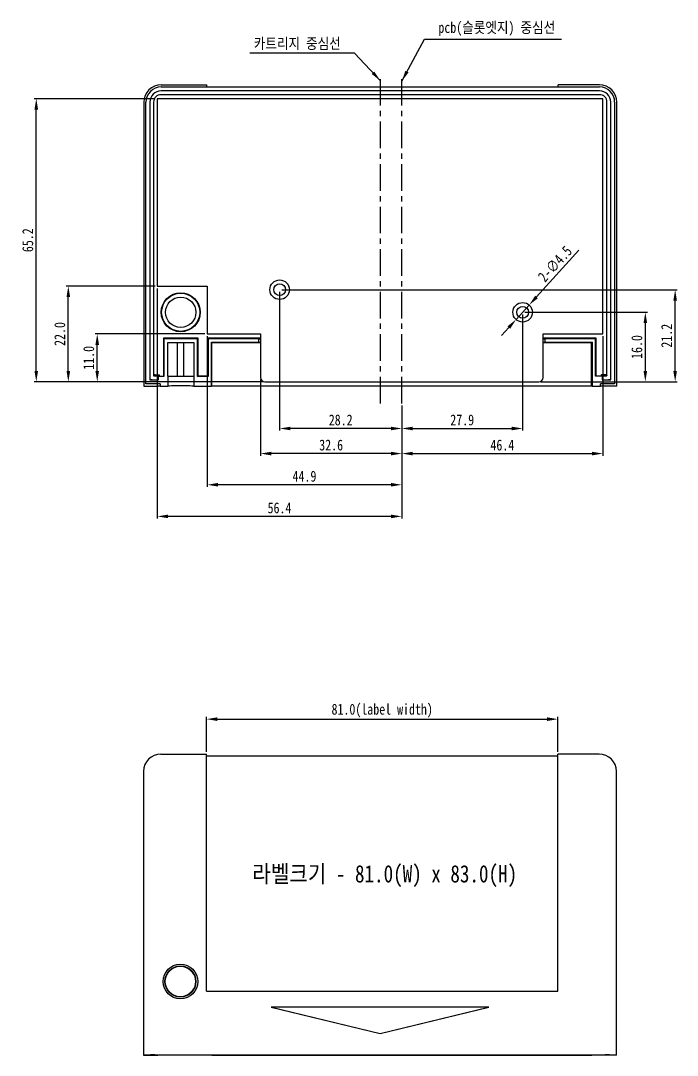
# Model space of a CAD drawing. Header units: millimetres. Extents: x 44 to 354, y -63 to 178.
# Drawn here: x 43.7 to 195, y -62.8 to 175.5 of the extents above; entities that cross this region are included whole.
import ezdxf

# ---------------------------------------------------------------- set-up
doc = ezdxf.new("R2010")
doc.units = ezdxf.units.MM
doc.header["$LTSCALE"] = 16.335
doc.header["$PDMODE"] = 3
doc.header["$PDSIZE"] = 8
doc.linetypes.add('CENTER', pattern=[0.6, 0.375, -0.075, 0.075, -0.075])
doc.layers.get('0').update_dxf_attribs({"linetype": 'CONTINUOUS'})
doc.layers.get('Defpoints').update_dxf_attribs({"linetype": 'CONTINUOUS'})
doc.layers.add('02___PRT_ALL_AXES', color=7, linetype='CONTINUOUS')
doc.styles.get("Standard").update_dxf_attribs({"font": '', "width": 0.85})
doc.styles.get('Standard').set_extended_font_data('GulimChe')
doc.dimstyles.get("Standard").update_dxf_attribs({"dimtxt": 2.5, "dimasz": 2.5, "dimexe": 0.5, "dimexo": 0.5, "dimgap": 0.7, "dimtad": 1, "dimdec": 1, "dimzin": 1, "dimdsep": 46, "dimtxsty": 'Standard', "dimcen": 0.09, "dimadec": 0, "dimazin": 0, "dimtp": 0.01, "dimtm": 0.01, "dimtfac": 1, "dimtdec": 1, "dimtmove": 1, "dimatfit": 0, "dimfxl": 0, "dimtolj": 1, "dimarcsym": 0})

# ---------------------------------------------------------------- blocks, each defined once
blk = doc.blocks.new('*D0')
at = {"color": 0, "lineweight": -2, "transparency": 16777216}
for p, q in [((159.84, 108.34), (188.11, 108.34)), ((187.61, 94.84), (187.61, 105.84)), ((163.54, 92.34), (188.11, 92.34))]:
    blk.add_line(p, q, dxfattribs=at)
at = {"color": 0, "transparency": 16777216}
for points in [[(187.19, 105.84), (188.02, 105.84), (187.61, 108.34)], [(187.19, 94.84), (188.02, 94.84), (187.61, 92.34)]]:
    blk.add_solid(points, dxfattribs=at)
at = {"layer": 'Defpoints', "color": 0, "transparency": 16777216}
for p in [(159.34, 108.34), (187.61, 108.34), (163.04, 92.34)]:
    blk.add_point(p, dxfattribs=at)
at = {"color": 0, "transparency": 16777216, "insert": (185.66, 100.34), "char_height": 2.5, "attachment_point": 5, "rotation": 90}
blk.add_mtext('\\A1;16.0', dxfattribs=at)
blk = doc.blocks.new('*D1')
at = {"color": 0, "lineweight": -2, "transparency": 16777216}
for p, q in [((103.84, 113.54), (194.98, 113.54)), ((194.48, 94.84), (194.48, 111.04)), ((163.54, 92.34), (194.98, 92.34))]:
    blk.add_line(p, q, dxfattribs=at)
at = {"color": 0, "transparency": 16777216}
for points in [[(194.06, 111.04), (194.89, 111.04), (194.48, 113.54)], [(194.06, 94.84), (194.89, 94.84), (194.48, 92.34)]]:
    blk.add_solid(points, dxfattribs=at)
at = {"layer": 'Defpoints', "color": 0, "transparency": 16777216}
for p in [(103.34, 113.54), (194.48, 113.54), (163.04, 92.34)]:
    blk.add_point(p, dxfattribs=at)
at = {"color": 0, "transparency": 16777216, "insert": (192.53, 102.94), "char_height": 2.5, "attachment_point": 5, "rotation": 90}
blk.add_mtext('\\A1;21.2', dxfattribs=at)
blk = doc.blocks.new('*D5')
at = {"color": 0, "lineweight": -2, "transparency": 16777216}
for p, q in [((159.34, 107.84), (159.34, 81.07)), ((131.49, 86.84), (131.49, 81.07)), ((133.99, 81.57), (156.84, 81.57))]:
    blk.add_line(p, q, dxfattribs=at)
at = {"color": 0, "transparency": 16777216}
for points in [[(133.99, 81.98), (133.99, 81.15), (131.49, 81.57)], [(156.84, 81.98), (156.84, 81.15), (159.34, 81.57)]]:
    blk.add_solid(points, dxfattribs=at)
at = {"layer": 'Defpoints', "color": 0, "transparency": 16777216}
for p in [(159.34, 108.34), (131.49, 87.34), (159.34, 81.57)]:
    blk.add_point(p, dxfattribs=at)
at = {"color": 0, "transparency": 16777216, "insert": (145.41, 83.52), "char_height": 2.5, "attachment_point": 5}
blk.add_mtext('\\A1;27.9', dxfattribs=at)
blk = doc.blocks.new('*D6')
at = {"color": 0, "lineweight": -2, "transparency": 16777216}
for p, q in [((103.34, 113.04), (103.34, 81.07)), ((131.49, 86.84), (131.49, 81.07)), ((128.99, 81.57), (105.84, 81.57))]:
    blk.add_line(p, q, dxfattribs=at)
at = {"color": 0, "transparency": 16777216}
for points in [[(105.84, 81.98), (105.84, 81.15), (103.34, 81.57)], [(128.99, 81.98), (128.99, 81.15), (131.49, 81.57)]]:
    blk.add_solid(points, dxfattribs=at)
at = {"layer": 'Defpoints', "color": 0, "transparency": 16777216}
for p in [(103.34, 113.54), (131.49, 87.34), (103.34, 81.57)]:
    blk.add_point(p, dxfattribs=at)
at = {"color": 0, "transparency": 16777216, "insert": (117.41, 83.52), "char_height": 2.5, "attachment_point": 5}
blk.add_mtext('\\A1;28.2', dxfattribs=at)
blk = doc.blocks.new('*D7')
at = {"color": 0, "lineweight": -2, "transparency": 16777216}
for p, q in [((177.84, 102.84), (177.84, 75.29)), ((131.49, 86.84), (131.49, 75.29)), ((133.99, 75.79), (175.34, 75.79))]:
    blk.add_line(p, q, dxfattribs=at)
at = {"color": 0, "transparency": 16777216}
for points in [[(133.99, 76.2), (133.99, 75.37), (131.49, 75.79)], [(175.34, 76.2), (175.34, 75.37), (177.84, 75.79)]]:
    blk.add_solid(points, dxfattribs=at)
at = {"layer": 'Defpoints', "color": 0, "transparency": 16777216}
for p in [(177.84, 103.34), (131.49, 87.34), (177.84, 75.79)]:
    blk.add_point(p, dxfattribs=at)
at = {"color": 0, "transparency": 16777216, "insert": (154.66, 77.74), "char_height": 2.5, "attachment_point": 5}
blk.add_mtext('\\A1;46.4', dxfattribs=at)
blk = doc.blocks.new('*D8')
at = {"color": 0, "lineweight": -2, "transparency": 16777216}
for p, q in [((98.94, 92.84), (98.94, 75.29)), ((131.49, 86.84), (131.49, 75.29)), ((128.99, 75.79), (101.44, 75.79))]:
    blk.add_line(p, q, dxfattribs=at)
at = {"color": 0, "transparency": 16777216}
for points in [[(101.44, 76.2), (101.44, 75.37), (98.94, 75.79)], [(128.99, 76.2), (128.99, 75.37), (131.49, 75.79)]]:
    blk.add_solid(points, dxfattribs=at)
at = {"layer": 'Defpoints', "color": 0, "transparency": 16777216}
for p in [(98.94, 93.34), (131.49, 87.34), (98.94, 75.79)]:
    blk.add_point(p, dxfattribs=at)
at = {"color": 0, "transparency": 16777216, "insert": (115.21, 77.74), "char_height": 2.5, "attachment_point": 5}
blk.add_mtext('\\A1;32.6', dxfattribs=at)
blk = doc.blocks.new('*D9')
at = {"color": 0, "lineweight": -2, "transparency": 16777216}
for p, q in [((86.64, 102.84), (86.64, 68.1)), ((131.49, 86.84), (131.49, 68.1)), ((128.99, 68.6), (89.14, 68.6))]:
    blk.add_line(p, q, dxfattribs=at)
at = {"color": 0, "transparency": 16777216}
for points in [[(89.14, 69.02), (89.14, 68.19), (86.64, 68.6)], [(128.99, 69.02), (128.99, 68.19), (131.49, 68.6)]]:
    blk.add_solid(points, dxfattribs=at)
at = {"layer": 'Defpoints', "color": 0, "transparency": 16777216}
for p in [(86.64, 103.34), (131.49, 87.34), (86.64, 68.6)]:
    blk.add_point(p, dxfattribs=at)
at = {"color": 0, "transparency": 16777216, "insert": (109.06, 70.55), "char_height": 2.5, "attachment_point": 5}
blk.add_mtext('\\A1;44.9', dxfattribs=at)
blk = doc.blocks.new('*D10')
at = {"color": 0, "lineweight": -2, "transparency": 16777216}
for p, q in [((75.14, 113.84), (75.14, 60.82)), ((131.49, 86.84), (131.49, 60.82)), ((128.99, 61.32), (77.64, 61.32))]:
    blk.add_line(p, q, dxfattribs=at)
at = {"color": 0, "transparency": 16777216}
for points in [[(77.64, 61.73), (77.64, 60.9), (75.14, 61.32)], [(128.99, 61.73), (128.99, 60.9), (131.49, 61.32)]]:
    blk.add_solid(points, dxfattribs=at)
at = {"layer": 'Defpoints', "color": 0, "transparency": 16777216}
for p in [(75.14, 114.34), (131.49, 87.34), (75.14, 61.32)]:
    blk.add_point(p, dxfattribs=at)
at = {"color": 0, "transparency": 16777216, "insert": (103.31, 63.27), "char_height": 2.5, "attachment_point": 5}
blk.add_mtext('\\A1;56.4', dxfattribs=at)
blk = doc.blocks.new('*D11')
at = {"color": 0, "lineweight": -2, "transparency": 16777216}
for p, q in [((86.14, 103.34), (60.81, 103.34)), ((61.31, 94.84), (61.31, 100.84)), ((99.44, 92.34), (60.81, 92.34))]:
    blk.add_line(p, q, dxfattribs=at)
at = {"color": 0, "transparency": 16777216}
for points in [[(60.89, 100.84), (61.72, 100.84), (61.31, 103.34)], [(60.89, 94.84), (61.72, 94.84), (61.31, 92.34)]]:
    blk.add_solid(points, dxfattribs=at)
at = {"layer": 'Defpoints', "color": 0, "transparency": 16777216}
for p in [(61.31, 103.34), (86.64, 103.34), (99.94, 92.34)]:
    blk.add_point(p, dxfattribs=at)
at = {"color": 0, "transparency": 16777216, "insert": (59.36, 97.84), "char_height": 2.5, "attachment_point": 5, "rotation": 90}
blk.add_mtext('\\A1;11.0', dxfattribs=at)
blk = doc.blocks.new('*D12')
at = {"color": 0, "lineweight": -2, "transparency": 16777216}
for p, q in [((74.64, 114.34), (54.14, 114.34)), ((54.64, 94.84), (54.64, 111.84)), ((99.44, 92.34), (54.14, 92.34))]:
    blk.add_line(p, q, dxfattribs=at)
at = {"color": 0, "transparency": 16777216}
for points in [[(54.23, 111.84), (55.06, 111.84), (54.64, 114.34)], [(54.23, 94.84), (55.06, 94.84), (54.64, 92.34)]]:
    blk.add_solid(points, dxfattribs=at)
at = {"layer": 'Defpoints', "color": 0, "transparency": 16777216}
for p in [(54.64, 114.34), (75.14, 114.34), (99.94, 92.34)]:
    blk.add_point(p, dxfattribs=at)
at = {"color": 0, "transparency": 16777216, "insert": (52.69, 103.34), "char_height": 2.5, "attachment_point": 5, "rotation": 90}
blk.add_mtext('\\A1;22.0', dxfattribs=at)
blk = doc.blocks.new('*D13')
at = {"color": 0, "lineweight": -2, "transparency": 16777216}
for p, q in [((74.64, 157.54), (46.76, 157.54)), ((47.26, 94.84), (47.26, 155.04)), ((99.44, 92.34), (46.76, 92.34))]:
    blk.add_line(p, q, dxfattribs=at)
at = {"color": 0, "transparency": 16777216}
for points in [[(46.84, 155.04), (47.68, 155.04), (47.26, 157.54)], [(46.84, 94.84), (47.68, 94.84), (47.26, 92.34)]]:
    blk.add_solid(points, dxfattribs=at)
at = {"layer": 'Defpoints', "color": 0, "transparency": 16777216}
for p in [(47.26, 157.54), (75.14, 157.54), (99.94, 92.34)]:
    blk.add_point(p, dxfattribs=at)
at = {"color": 0, "transparency": 16777216, "insert": (45.31, 124.94), "char_height": 2.5, "attachment_point": 5, "rotation": 90}
blk.add_mtext('\\A1;65.2', dxfattribs=at)
blk = doc.blocks.new('*D14')
at = {"color": 0, "lineweight": -2, "transparency": 16777216}
for p, q in [((172.27, 122.64), (162.53, 111.87)), ((157.83, 106.68), (160.85, 110.01)), ((156.15, 104.82), (154.47, 102.97))]:
    blk.add_line(p, q, dxfattribs=at)
at = {"color": 0, "transparency": 16777216}
for points in [[(162.22, 112.15), (162.84, 111.59), (160.85, 110.01)], [(155.84, 105.1), (156.46, 104.54), (157.83, 106.68)]]:
    blk.add_solid(points, dxfattribs=at)
at = {"layer": 'Defpoints', "color": 0, "transparency": 16777216}
for p in [(160.85, 110.01), (157.83, 106.68)]:
    blk.add_point(p, dxfattribs=at)
at = {"color": 0, "transparency": 16777216, "insert": (166.79, 119.49), "char_height": 2.5, "attachment_point": 5, "rotation": 47.8559}
blk.add_mtext('\\A1;2-∅4.5', dxfattribs=at)
blk = doc.blocks.new('*D20')
at = {"color": 0, "lineweight": -2, "transparency": 16777216}
for p, q in [((86.47, 7.06), (86.47, 15.11)), ((88.97, 14.61), (164.97, 14.61)), ((167.47, 7.06), (167.47, 15.11))]:
    blk.add_line(p, q, dxfattribs=at)
at = {"color": 0, "transparency": 16777216}
for points in [[(88.97, 15.02), (88.97, 14.19), (86.47, 14.61)], [(164.97, 15.02), (164.97, 14.19), (167.47, 14.61)]]:
    blk.add_solid(points, dxfattribs=at)
at = {"layer": 'Defpoints', "color": 0, "transparency": 16777216}
for p in [(167.47, 14.61), (86.47, 6.56), (167.47, 6.56)]:
    blk.add_point(p, dxfattribs=at)
at = {"color": 0, "transparency": 16777216, "insert": (126.97, 16.56), "char_height": 2.5, "attachment_point": 5}
blk.add_mtext('\\A1;81.0(label width)', dxfattribs=at)

msp = doc.modelspace()

# ---------------------------------------------------------------- linework, layer by layer
at = {"color": 1, "linetype": 'CENTER'}
for p, q in [((126.55, 87.34), (126.55, 162.62)), ((131.49, 87.34), (131.49, 162.62))]:
    msp.add_line(p, q, dxfattribs=at)
at = {"color": 3, "linetype": 'Continuous'}
for p, q in [((76.04, 160.74), (86.54, 160.74)), ((76.04, 160.24), (177.04, 160.24)), ((86.54, 160.24), (86.54, 160.74)), ((177.04, 160.74), (167.54, 160.74)), ((167.54, 160.24), (167.54, 160.74)), ((177.04, 159.34), (76.04, 159.34)), ((177.04, 158.47), (76.04, 158.47)), ((72.05, 156.74), (72.05, 91.35)), ((72.54, 91.84), (72.54, 156.74)), ((73.44, 156.74), (73.44, 92.74)), ((74.31, 156.74), (74.31, 93.69)), ((178.77, 93.69), (178.77, 156.74)), ((179.64, 92.74), (179.64, 156.74)), ((180.54, 156.74), (180.54, 91.84)), ((181.03, 91.35), (181.03, 156.74)), ((76.65, 102.23), (76.54, 102.34)), ((76.54, 102.34), (76.54, 93.64)), ((84.54, 102.34), (76.54, 102.34)), ((76.65, 102.23), (76.65, 93.53)), ((84.43, 102.23), (76.65, 102.23)), ((77.54, 101.34), (83.54, 101.34)), ((79.84, 93.64), (79.84, 101.34)), ((81.24, 93.64), (81.24, 101.34)), ((84.43, 102.23), (84.54, 102.34)), ((84.43, 93.53), (84.43, 102.23)), ((84.54, 93.64), (84.54, 102.34)), ((86.86, 102.23), (86.75, 102.34)), ((86.75, 102.34), (86.75, 93.64)), ((98.94, 102.34), (86.75, 102.34)), ((86.86, 102.23), (86.86, 93.53)), ((98.54, 102.23), (86.86, 102.23)), ((87.64, 101.45), (87.75, 101.34)), ((87.64, 91.34), (87.64, 101.45)), ((87.64, 101.45), (98.54, 101.45)), ((87.75, 91.4), (87.75, 101.34)), ((87.75, 101.34), (98.94, 101.34)), ((98.54, 101.43), (98.54, 102.26)), ((98.54, 102.26), (98.94, 102.26)), ((98.54, 101.43), (98.94, 101.43)), ((176.24, 102.34), (164.04, 102.34)), ((164.04, 102.26), (164.54, 102.26)), ((164.04, 101.43), (164.54, 101.43)), ((164.04, 101.34), (175.24, 101.34)), ((164.54, 101.43), (164.54, 102.26)), ((176.13, 102.23), (164.54, 102.23)), ((164.54, 101.45), (175.35, 101.45)), ((175.35, 101.45), (175.24, 101.34)), ((175.24, 91.4), (175.24, 101.34)), ((175.35, 101.45), (175.35, 91.34)), ((176.13, 102.23), (176.24, 102.34)), ((176.13, 93.64), (176.13, 102.23)), ((176.24, 93.64), (176.24, 102.34)), ((74.45, 93.96), (74.31, 93.69)), ((74.31, 93.69), (75.39, 93.69)), ((74.65, 93.96), (75.66, 93.96)), ((75.39, 93.69), (75.66, 93.96)), ((75.39, 92.8), (75.39, 93.69)), ((75.66, 93.64), (75.44, 93.53)), ((75.44, 92.74), (75.44, 93.53)), ((76.65, 93.53), (75.44, 93.53)), ((75.66, 93.64), (75.66, 93.96)), ((75.66, 93.64), (76.54, 93.64)), ((76.65, 93.53), (76.54, 93.64)), ((77.54, 93.64), (77.54, 91.34)), ((83.54, 93.64), (83.54, 91.34)), ((84.43, 93.53), (84.54, 93.64)), ((86.86, 93.53), (84.43, 93.53)), ((86.75, 93.64), (84.54, 93.64)), ((86.86, 93.53), (86.75, 93.64)), ((177.64, 93.64), (176.13, 93.64)), ((178.43, 93.96), (177.42, 93.96)), ((177.69, 93.69), (177.42, 93.96)), ((177.42, 93.96), (177.42, 93.64)), ((177.64, 93.64), (177.64, 92.74)), ((177.69, 93.69), (178.77, 93.69)), ((177.69, 93.69), (177.69, 92.8)), ((178.63, 93.96), (178.77, 93.69)), ((72.05, 91.35), (75.34, 91.35)), ((75.84, 91.84), (72.54, 91.84)), ((73.48, 92.78), (73.44, 92.74)), ((73.44, 92.74), (75.44, 92.74)), ((73.97, 92.8), (75.39, 92.8)), ((75.39, 92.8), (75.44, 92.74)), ((75.84, 91.84), (75.84, 91.34)), ((75.84, 91.34), (77.54, 91.34)), ((83.54, 91.34), (87.64, 91.34)), ((87.64, 91.34), (87.75, 91.4)), ((87.75, 91.4), (175.24, 91.4)), ((175.35, 91.34), (175.24, 91.4)), ((175.35, 91.34), (177.24, 91.34)), ((180.54, 91.84), (177.24, 91.84)), ((177.24, 91.34), (177.24, 91.84)), ((177.69, 92.8), (177.64, 92.74)), ((177.64, 92.74), (179.64, 92.74)), ((177.69, 92.8), (179.1, 92.8)), ((181.03, 91.35), (177.74, 91.35)), ((179.6, 92.78), (179.64, 92.74)), ((75.97, 6.56), (86.47, 6.56)), ((86.47, -48.03), (86.47, 6.56)), ((167.47, 6.07), (86.47, 6.07)), ((176.97, 6.56), (167.47, 6.56)), ((167.47, -48.03), (167.47, 6.56)), ((71.98, 2.57), (71.98, -62.83)), ((180.96, -62.83), (180.96, 2.57)), ((86.47, -48.03), (167.47, -48.03)), ((101.4, -51.77), (101.47, -51.78)), ((101.4, -51.77), (126.47, -57.79)), ((151.55, -51.77), (101.4, -51.77)), ((101.47, -51.78), (126.47, -57.78)), ((151.47, -51.78), (101.47, -51.78)), ((126.47, -57.79), (151.55, -51.77)), ((126.47, -57.78), (151.47, -51.78)), ((151.55, -51.77), (151.47, -51.78)), ((126.47, -57.79), (126.47, -57.78)), ((71.98, -62.83), (72.08, -62.78)), ((71.98, -62.83), (75.27, -62.83)), ((74.58, -62.76), (178.37, -62.76)), ((77.47, -62.83), (75.77, -62.83)), ((83.47, -62.83), (77.47, -62.83)), ((87.57, -62.83), (83.47, -62.83)), ((87.68, -62.78), (87.57, -62.83)), ((87.68, -62.78), (175.17, -62.78)), ((175.17, -62.78), (175.28, -62.83)), ((177.17, -62.83), (175.28, -62.83)), ((180.96, -62.83), (177.67, -62.83)), ((180.96, -62.83), (180.87, -62.78))]:
    msp.add_line(p, q, dxfattribs=at)
at = {"color": 6, "linetype": 'Continuous'}
for p, q in [((75.14, 157.54), (75.14, 114.34)), ((177.84, 157.54), (75.14, 157.54))]:
    msp.add_line(p, q, dxfattribs=at)
at = {"color": 3, "linetype": 'Continuous'}
for centre, radius in [((103.34, 113.54), 1.35), ((80.54, 108.34), 4.5), ((80.54, 108.34), 4.39), ((80.54, 108.34), 3.5), ((159.34, 108.34), 1.35), ((80.47, -45.83), 4), ((80.47, -45.83), 3.57), ((80.47, -45.83), 3.5), ((80.47, -45.83), 3.5)]:
    msp.add_circle(centre, radius, dxfattribs=at)
for centre, radius, start, end in [((76.04, 156.74), 3.99, 90, 180), ((76.04, 156.74), 3.5, 90, 180), ((177.04, 156.74), 3.99, 0, 90), ((177.04, 156.74), 3.5, 0, 90), ((76.04, 156.74), 2.6, 90, 180), ((76.04, 156.74), 1.73, 90, 180), ((177.04, 156.74), 2.6, 0, 90), ((177.04, 156.74), 1.73, 0, 90), ((75.97, 2.57), 3.99, 90, 180), ((176.97, 2.57), 3.99, 0, 90)]:
    msp.add_arc(centre, radius, start, end, dxfattribs=at)
for centre, major_axis, ratio, start_param, end_param in [((74.65, 93.96), (0.2, 0), 0.034921, 1.570796, 3.124139), ((178.43, 93.96), (0.2, 0), 0.034921, 0.017453, 1.570796), ((73.97, 92.78), (0.5, 0), 0.034921, 1.570796, 3.106686), ((75.34, 91.34), (0.5, 0), 0.008727, 0.100167, 1.570796), ((80.54, 91.34), (3, 0), 0.008727, 0, 3.141593), ((177.74, 91.34), (0.5, 0), 0.008727, 1.570796, 3.041425), ((179.1, 92.78), (0.5, 0), 0.034921, 0.034907, 1.570796), ((74.58, -62.78), (2.5, 0), 0.008727, 1.570796, 3.124139), ((75.27, -62.83), (0.5, 0), 0.008727, 0.100167, 1.570796), ((80.47, -62.83), (3, 0), 0.008727, 0, 3.141593), ((177.67, -62.83), (0.5, 0), 0.008727, 1.570796, 2.979769), ((178.37, -62.78), (2.5, 0), 0.008727, 0.017453, 1.570796)]:
    msp.add_ellipse(centre, major_axis=major_axis, ratio=ratio, start_param=start_param, end_param=end_param, dxfattribs=at)
at = {"layer": '02___PRT_ALL_AXES', "color": 6, "linetype": 'Continuous'}
for p, q in [((177.84, 103.34), (177.84, 157.54)), ((75.14, 114.34), (86.64, 114.34)), ((86.64, 114.34), (86.64, 103.34)), ((86.64, 103.34), (98.94, 103.34)), ((98.94, 103.34), (98.94, 93.34)), ((164.04, 103.34), (177.84, 103.34)), ((164.04, 93.34), (164.04, 103.34)), ((99.94, 92.34), (163.04, 92.34))]:
    msp.add_line(p, q, dxfattribs=at)
at = {"layer": '02___PRT_ALL_AXES', "color": 3, "linetype": 'Continuous'}
for p, q in [((77.54, 93.64), (77.54, 101.34)), ((83.54, 101.34), (83.54, 93.64)), ((77.54, 93.64), (83.54, 93.64))]:
    msp.add_line(p, q, dxfattribs=at)
at = {"layer": '02___PRT_ALL_AXES', "color": 6, "linetype": 'Continuous'}
for centre in [(103.34, 113.54), (159.34, 108.34)]:
    msp.add_circle(centre, 2.25, dxfattribs=at)
for centre, start, end in [((99.94, 93.34), 180, 270), ((163.04, 93.34), 270, 360)]:
    msp.add_arc(centre, 1, start, end, dxfattribs=at)

# ---------------------------------------------------------------- texts
at = {"color": 4, "width": 0.85}
msp.add_text('라벨크기 - 81.0(W) x 83.0(H)', height=4, dxfattribs=at).set_placement((97.05, -23.01))
at = {"color": 4, "char_height": 2.5}
for s, insert, attachment_point in [('\\A1;pcb(슬롯엣지) 중심선', (139.92, 171.98), 7), ('\\A1;카트리지 중심선', (117.42, 168.75), 9)]:
    msp.add_mtext(s, dxfattribs=dict(at, insert=insert, attachment_point=attachment_point))

# ---------------------------------------------------------------- dimensions: what is measured, and where the dimension line sits
at = {"color": 4}
for base, p1, p2, picture, middle in [((47.26, 157.54), (99.94, 92.34), (75.14, 157.54), '*D13', (45.31, 124.94)), ((54.64, 114.34), (99.94, 92.34), (75.14, 114.34), '*D12', (52.69, 103.34)), ((194.48, 113.54), (163.04, 92.34), (103.34, 113.54), '*D1', (192.53, 102.94)), ((187.61, 108.34), (163.04, 92.34), (159.34, 108.34), '*D0', (185.66, 100.34)), ((61.31, 103.34), (99.94, 92.34), (86.64, 103.34), '*D11', (59.36, 97.84))]:
    dim = msp.add_linear_dim(base=base, p1=p1, p2=p2, angle=90, dimstyle='Standard', dxfattribs=at)
    dim.commit()
    dim.dimension.update_dxf_attribs({"geometry": picture, "text_midpoint": middle})
dim = msp.add_diameter_dim_2p(p1=(157.83, 106.68), p2=(160.85, 110.01), text='2-<>', dimstyle='Standard', dxfattribs=at)
dim.commit()
dim.dimension.update_dxf_attribs({"geometry": '*D14', "text_midpoint": (166.79, 119.49)})
for base, p2, picture, middle in [((75.13964516, 61.31781108), (75.13964516, 114.34398828), '*D10', (103.31464516, 63.26781108)), ((103.33964516, 81.56545044), (103.33964516, 113.54398828), '*D6', (117.41464516, 83.51545044)), ((159.33964516, 81.56545044), (159.33964516, 108.34398828), '*D5', (145.41464516, 83.51545044)), ((86.63964516, 68.60360852), (86.63964516, 103.34398828), '*D9', (109.06464516, 70.55360852)), ((177.83964516, 75.78821453), (177.83964516, 103.34398828), '*D7', (154.66464516, 77.73821453)), ((98.93964516, 75.78821453), (98.93964516, 93.34398828), '*D8', (115.21464516, 77.73821453))]:
    dim = msp.add_linear_dim(base=base, p1=(131.48964516, 87.34398828), p2=p2, dimstyle='Standard', dxfattribs=at)
    dim.commit()
    dim.dimension.update_dxf_attribs({"geometry": picture, "text_midpoint": middle})
dim = msp.add_linear_dim(base=(167.47, 14.61), p1=(86.47, 6.56), p2=(167.47, 6.56), text='<>(label width)', dimstyle='Standard', dxfattribs=at)
dim.commit()
dim.dimension.update_dxf_attribs({"geometry": '*D20', "text_midpoint": (126.97, 16.56)})

# ---------------------------------------------------------------- leaders
at = {"color": 4, "annotation_type": 0, "has_hookline": 1}
for points, hookline_direction, text_width in [([(131.49, 161.57), (136.72, 171.28), (139.22, 171.28)], 0, 28.34), ([(126.55, 161.69), (120.62, 168.05), (118.12, 168.05)], 1, 20.98)]:
    msp.add_leader(points, dimstyle='Standard', dxfattribs=dict(at, hookline_direction=hookline_direction, text_width=text_width))

doc.saveas('drawing.dxf')
